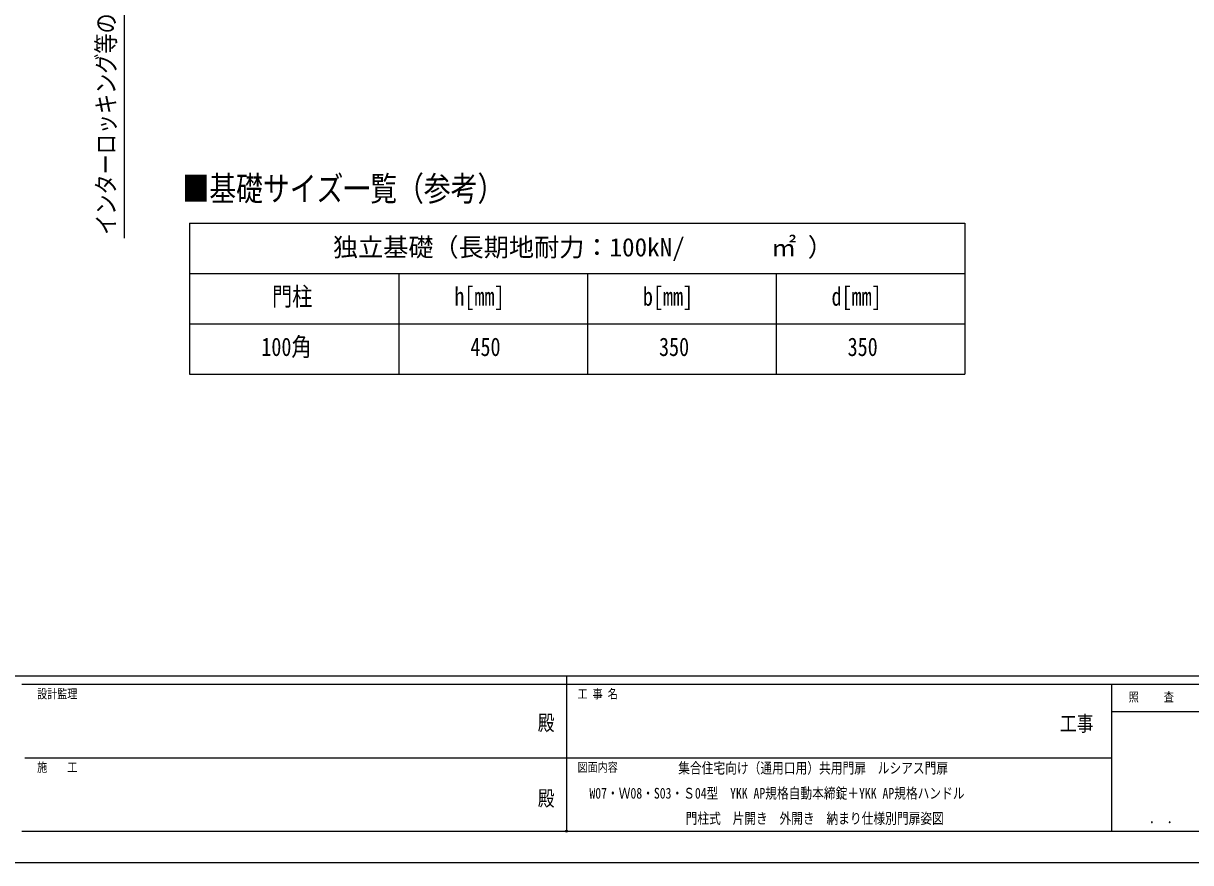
# Model space of a CAD drawing. Units: millimetres, scale not verified. Extents: x -4205 to 4205, y -2970 to 2970.
# Drawn here: x -1301 to 1484, y -2970 to -968 of the extents above; entities that cross this region are included whole.
import ezdxf
from ezdxf.enums import TextEntityAlignment as Align

# ---------------------------------------------------------------- set-up
doc = ezdxf.new("R2010")
doc.units = ezdxf.units.MM
doc.header["$LTSCALE"] = 10
doc.header["$PDMODE"] = 32
doc.header["$PDSIZE"] = 5
for name, color, linetype in [('0-2_USER1', 3, 'Continuous'), ('0-6_YKK_D', 6, 'Continuous'), ('0-7_YKK_ZWAK', 7, 'Continuous')]:
    doc.layers.add(name, color=color, linetype=linetype)
doc.styles.add('ＭＳ ゴシック', font='')
doc.styles.get('ＭＳ ゴシック').set_extended_font_data('MS Gothic')

msp = doc.modelspace()

# ---------------------------------------------------------------- linework, layer by layer
at = {"layer": '0-2_USER1'}
for p, q in [((-904.98, -1445), (945.02, -1445)), ((-904.98, -1445), (-904.98, -1805)), ((945.02, -1445), (945.02, -1805)), ((-904.98, -1565), (945.02, -1565)), ((-404.98, -1565), (-404.98, -1805)), ((45.02, -1565), (45.02, -1805)), ((495.02, -1565), (495.02, -1805)), ((-904.98, -1685), (945.02, -1685)), ((-904.98, -1805), (945.02, -1805))]:
    msp.add_line(p, q, dxfattribs=at)
at = {"layer": '0-6_YKK_D'}
msp.add_lwpolyline([(-1060.83, -227.67), (-1060.83, -327.67), (-1060.83, -1480.67)], dxfattribs=at)
at = {"layer": '0-7_YKK_ZWAK'}
for p, q in [((3895.02, -2525), (-3904.98, -2525)), ((-4.98, -2525), (-4.98, -2895)), ((-4.98, -2545), (-1304.98, -2545)), ((1295.02, -2545), (-4.98, -2545)), ((1985.02, -2610), (1295.02, -2610)), ((-1297.48, -2720), (-4.98, -2720)), ((-4.98, -2720), (1295.02, -2720)), ((-1304.98, -2895), (-4.98, -2895)), ((-4.98, -2895), (1295.02, -2895)), ((1295.02, -2895), (1985.02, -2895))]:
    msp.add_line(p, q, dxfattribs=at)
msp.add_lwpolyline([(-4205, -2970), (4205, -2970), (4205, 2970), (-4205, 2970)], close=True, dxfattribs=at)
msp.add_lwpolyline([(1985.02, -2545), (1295.02, -2545), (1295.02, -2895)], dxfattribs=at)
msp.add_point((-4.98, -2895), dxfattribs=at)

# ---------------------------------------------------------------- texts
at = {"layer": '0-2_USER1', "style": 'ＭＳ ゴシック', "width": 0.8}
for s, height, p in [('■基礎サイズ一覧（参考）', 58.65, (-921.51, -1409.42)), ('門柱', 43.99, (-707.78, -1655)), ('h[mm]', 43.99, (-272.78, -1655)), ('b[mm]', 43.99, (177.22, -1655)), ('d[mm]', 43.99, (627.22, -1655)), ('100角', 43.99, (-733.38, -1775)), ('450', 43.99, (-234.38, -1775)), ('350', 43.99, (215.62, -1775)), ('350', 43.99, (665.62, -1775)), ('集合住宅向け（通用口用）共用門扉\u3000ルシアス門扉', 25.66, (261.42, -2765)), ('W07・Ｗ08・S03・Ｓ04型\u3000YKK AP規格自動本締錠＋YKK AP規格ハンドル', 25.66, (49.55, -2825)), ('門柱式\u3000片開き\u3000外開き\u3000納まり仕様別門扉姿図', 25.66, (279.15, -2885))]:
    msp.add_text(s, height=height, dxfattribs=at).set_placement(p, align=Align.BOTTOM_LEFT)
at = {"layer": '0-2_USER1', "style": 'ＭＳ ゴシック'}
for s, p in [('独立基礎（長期地耐力：100kN/', (-562.55, -1537.52)), ('㎡', (483.34, -1537.52)), ('）', (570.61, -1537.52))]:
    msp.add_text(s, height=43.99, dxfattribs=at).set_placement(p, align=Align.BOTTOM_LEFT)
at = {"layer": '0-6_YKK_D', "style": 'ＭＳ ゴシック', "width": 0.8}
msp.add_text('インターロッキング等の床材厚さ=100以下', height=43.99, rotation=90, dxfattribs=at).set_placement((-1068.83, -1472.67), align=Align.BOTTOM_LEFT)
at = {"layer": '0-7_YKK_ZWAK', "style": 'ＭＳ ゴシック', "width": 0.8}
for s, height, p in [('設計監理', 21.99, (-1268.31, -2585)), ('工 事 名', 21.99, (21.27, -2585)), ('照     査', 21.99, (1336.42, -2592.5)), ('殿', 36.66, (-73.67, -2665.83)), ('工事', 36.66, (1172.33, -2667.46)), ('施\u3000\u3000工', 21.99, (-1268.31, -2760)), ('図面内容', 21.99, (21.27, -2760)), ('殿', 36.66, (-73.67, -2845.83)), ('． ．', 25.92, (1385, -2884.35))]:
    msp.add_text(s, height=height, dxfattribs=at).set_placement(p, align=Align.BOTTOM_LEFT)

doc.saveas('drawing.dxf')
